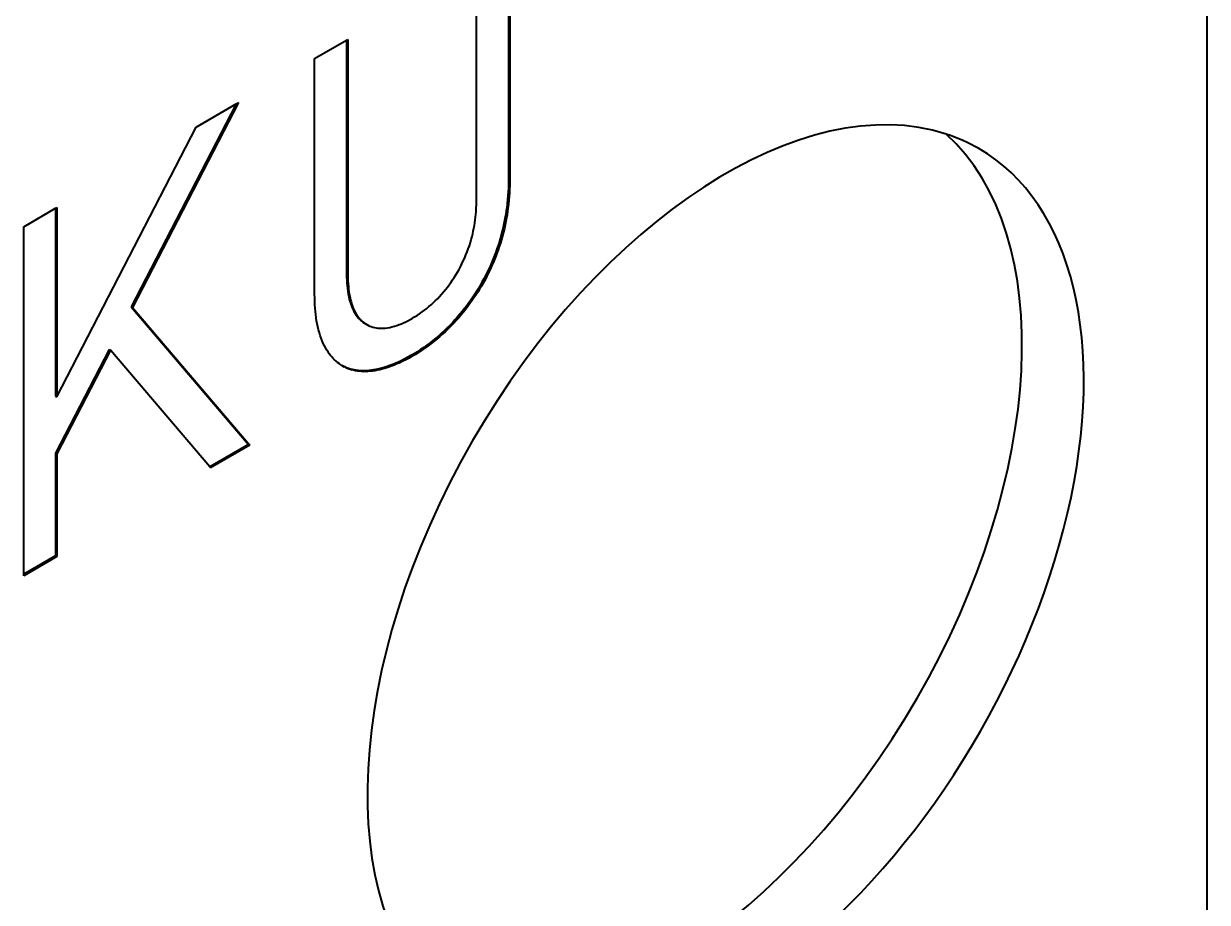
# Model space of a CAD drawing. Header units: millimetres. Extents: x 15 to 292, y 5 to 205.
# Drawn here: x 220.65 to 227.43, y 92.61 to 97.63 of the extents above; entities that cross this region are included whole.
import ezdxf

# ---------------------------------------------------------------- set-up
doc = ezdxf.new("R2010")
doc.units = ezdxf.units.MM
doc.layers.add('Geometries', color=7, linetype='Continuous')

msp = doc.modelspace()

# ---------------------------------------------------------------- linework, layer by layer
at = {"layer": 'Geometries', "linetype": 'Continuous', "lineweight": 40}
for p, q in [((227.4271, 86.1206), (227.4271, 99.5928)), ((223.4266, 98.075), (223.4266, 96.7338)), ((223.4337, 98.0791), (223.4337, 96.7297)), ((223.2434, 96.6199), (223.2434, 97.9692)), ((222.317, 97.4343), (222.5002, 97.5401)), ((222.5002, 97.5401), (222.5072, 97.5442)), ((222.5002, 97.5401), (222.5002, 96.1989)), ((222.5072, 97.5442), (222.5072, 96.1948)), ((222.317, 96.085), (222.317, 97.4343)), ((221.8686, 97.1754), (221.2669, 96.0147)), ((221.8817, 97.183), (221.274, 96.0106)), ((221.6396, 97.0432), (221.8686, 97.1754)), ((221.8686, 97.1754), (221.8817, 97.183)), ((220.8416, 95.4985), (221.6396, 97.0432)), ((223.4259, 96.6925), (223.4249, 96.6716)), ((223.4264, 96.7133), (223.4259, 96.6925)), ((223.4259, 96.6925), (223.4329, 96.6884)), ((223.4266, 96.7338), (223.4264, 96.7133)), ((223.4264, 96.7133), (223.4335, 96.7092)), ((223.4266, 96.7338), (223.4337, 96.7297)), ((223.4335, 96.7092), (223.4329, 96.6884)), ((223.4337, 96.7297), (223.4335, 96.7092)), ((223.4217, 96.6275), (223.4194, 96.6043)), ((223.4236, 96.6504), (223.4217, 96.6275)), ((223.4217, 96.6275), (223.4288, 96.6234)), ((223.4249, 96.6716), (223.4236, 96.6504)), ((223.4236, 96.6504), (223.4307, 96.6464)), ((223.4249, 96.6716), (223.432, 96.6675)), ((223.4288, 96.6234), (223.4265, 96.6002)), ((223.4307, 96.6464), (223.4288, 96.6234)), ((223.432, 96.6675), (223.4307, 96.6464)), ((223.4329, 96.6884), (223.432, 96.6675)), ((220.6514, 96.4727), (220.8345, 96.5784)), ((220.8345, 96.5784), (220.8416, 96.5825)), ((220.8345, 96.5784), (220.8345, 95.5026)), ((220.8416, 96.5825), (220.8416, 95.4985)), ((223.2399, 96.543), (223.2412, 96.5585)), ((223.2412, 96.5585), (223.2425, 96.5792)), ((223.2425, 96.5792), (223.2432, 96.5997)), ((223.2432, 96.5997), (223.2434, 96.6199)), ((223.4141, 96.5631), (223.4113, 96.5452)), ((223.4165, 96.5809), (223.4141, 96.5631)), ((223.4141, 96.5631), (223.4211, 96.559)), ((223.4194, 96.6043), (223.4165, 96.5809)), ((223.4165, 96.5809), (223.4236, 96.5768)), ((223.4211, 96.559), (223.4183, 96.5412)), ((223.4194, 96.6043), (223.4265, 96.6002)), ((223.4236, 96.5768), (223.4211, 96.559)), ((223.4265, 96.6002), (223.4236, 96.5768)), ((223.2315, 96.4797), (223.2341, 96.4954)), ((223.2341, 96.4954), (223.2363, 96.5114)), ((223.2363, 96.5114), (223.2383, 96.5272)), ((223.2383, 96.5272), (223.2399, 96.543)), ((223.4006, 96.4884), (223.3959, 96.4675)), ((223.4048, 96.5092), (223.4006, 96.4884)), ((223.4006, 96.4884), (223.4076, 96.4843)), ((223.4082, 96.5272), (223.4048, 96.5092)), ((223.4048, 96.5092), (223.4119, 96.5051)), ((223.4119, 96.5051), (223.4076, 96.4843)), ((223.4113, 96.5452), (223.4082, 96.5272)), ((223.4082, 96.5272), (223.4153, 96.5232)), ((223.4113, 96.5452), (223.4183, 96.5412)), ((223.4153, 96.5232), (223.4119, 96.5051)), ((223.4183, 96.5412), (223.4153, 96.5232)), ((220.6514, 94.484), (220.6514, 96.4727)), ((223.2179, 96.4158), (223.2218, 96.4319)), ((223.2218, 96.4319), (223.2254, 96.448)), ((223.2254, 96.448), (223.2286, 96.4639)), ((223.2286, 96.4639), (223.2315, 96.4797)), ((223.3853, 96.4255), (223.3794, 96.4043)), ((223.3908, 96.4465), (223.3853, 96.4255)), ((223.3853, 96.4255), (223.3924, 96.4214)), ((223.3924, 96.4214), (223.3864, 96.4003)), ((223.3959, 96.4675), (223.3908, 96.4465)), ((223.3908, 96.4465), (223.3979, 96.4424)), ((223.3979, 96.4424), (223.3924, 96.4214)), ((223.3959, 96.4675), (223.403, 96.4634)), ((223.403, 96.4634), (223.3979, 96.4424)), ((223.4076, 96.4843), (223.403, 96.4634)), ((223.1967, 96.3463), (223.2028, 96.3641)), ((223.2028, 96.3641), (223.2084, 96.3819)), ((223.2084, 96.3819), (223.2136, 96.3997)), ((223.2136, 96.3997), (223.2179, 96.4158)), ((223.3669, 96.3643), (223.3605, 96.3453)), ((223.373, 96.3832), (223.3669, 96.3643)), ((223.3669, 96.3643), (223.374, 96.3602)), ((223.374, 96.3602), (223.3676, 96.3412)), ((223.3794, 96.4043), (223.373, 96.3832)), ((223.373, 96.3832), (223.3801, 96.3791)), ((223.3801, 96.3791), (223.374, 96.3602)), ((223.3794, 96.4043), (223.3864, 96.4003)), ((223.3864, 96.4003), (223.3801, 96.3791)), ((223.1682, 96.2766), (223.176, 96.2938)), ((223.176, 96.2938), (223.1833, 96.3111)), ((223.1833, 96.3111), (223.1901, 96.3284)), ((223.1901, 96.3284), (223.1967, 96.3463)), ((223.3391, 96.2886), (223.3313, 96.2697)), ((223.3462, 96.2845), (223.3383, 96.2656)), ((223.3466, 96.3075), (223.3391, 96.2886)), ((223.3391, 96.2886), (223.3462, 96.2845)), ((223.3537, 96.3034), (223.3462, 96.2845)), ((223.3537, 96.3264), (223.3466, 96.3075)), ((223.3466, 96.3075), (223.3537, 96.3034)), ((223.3605, 96.3453), (223.3537, 96.3264)), ((223.3537, 96.3264), (223.3608, 96.3223)), ((223.3608, 96.3223), (223.3537, 96.3034)), ((223.3605, 96.3453), (223.3676, 96.3412)), ((223.3676, 96.3412), (223.3608, 96.3223)), ((223.1349, 96.2126), (223.1436, 96.228)), ((223.1436, 96.228), (223.152, 96.2437)), ((223.152, 96.2437), (223.16, 96.2595)), ((223.16, 96.2595), (223.1682, 96.2766)), ((223.3145, 96.2322), (223.3051, 96.2126)), ((223.3216, 96.2281), (223.3122, 96.2085)), ((223.3231, 96.2509), (223.3145, 96.2322)), ((223.3145, 96.2322), (223.3216, 96.2281)), ((223.3301, 96.2468), (223.3216, 96.2281)), ((223.3313, 96.2697), (223.3231, 96.2509)), ((223.3231, 96.2509), (223.3301, 96.2468)), ((223.3383, 96.2656), (223.3301, 96.2468)), ((223.3313, 96.2697), (223.3383, 96.2656)), ((222.5002, 96.1989), (222.5072, 96.1948)), ((222.5002, 96.1989), (222.5003, 96.1827)), ((222.5003, 96.1827), (222.5008, 96.1666)), ((222.5003, 96.1827), (222.5074, 96.1786)), ((222.5008, 96.1666), (222.5016, 96.1507)), ((222.5008, 96.1666), (222.5079, 96.1625)), ((222.5016, 96.1507), (222.5087, 96.1466)), ((222.5016, 96.1507), (222.5028, 96.1351)), ((222.5072, 96.1948), (222.5074, 96.1786)), ((222.5074, 96.1786), (222.5079, 96.1625)), ((222.5079, 96.1625), (222.5087, 96.1466)), ((223.0874, 96.1403), (223.0973, 96.154)), ((223.0973, 96.154), (223.107, 96.168)), ((223.107, 96.168), (223.1164, 96.1823)), ((223.1164, 96.1823), (223.1258, 96.1973)), ((223.1258, 96.1973), (223.1349, 96.2126)), ((223.2748, 96.1547), (223.2648, 96.1372)), ((223.2818, 96.1506), (223.2719, 96.1331)), ((223.2853, 96.1738), (223.2748, 96.1547)), ((223.2748, 96.1547), (223.2818, 96.1506)), ((223.2923, 96.1697), (223.2818, 96.1506)), ((223.2954, 96.1932), (223.2853, 96.1738)), ((223.2853, 96.1738), (223.2923, 96.1697)), ((223.3024, 96.1891), (223.2923, 96.1697)), ((223.3051, 96.2126), (223.2954, 96.1932)), ((223.2954, 96.1932), (223.3024, 96.1891)), ((223.3122, 96.2085), (223.3024, 96.1891)), ((223.3051, 96.2126), (223.3122, 96.2085)), ((222.3172, 96.0652), (222.317, 96.085)), ((222.5028, 96.1351), (222.5099, 96.131)), ((222.5028, 96.1351), (222.5044, 96.1197)), ((222.5044, 96.1197), (222.5066, 96.103)), ((222.5044, 96.1197), (222.5115, 96.1156)), ((222.5066, 96.103), (222.5137, 96.0989)), ((222.5066, 96.103), (222.5093, 96.0866)), ((222.5087, 96.1466), (222.5099, 96.131)), ((222.5093, 96.0866), (222.5125, 96.0707)), ((222.5093, 96.0866), (222.5163, 96.0825)), ((222.5099, 96.131), (222.5115, 96.1156)), ((222.5115, 96.1156), (222.5137, 96.0989)), ((222.5137, 96.0989), (222.5163, 96.0825)), ((222.5163, 96.0825), (222.5195, 96.0666)), ((223.0317, 96.0734), (223.0436, 96.0864)), ((223.0436, 96.0864), (223.0553, 96.0999)), ((223.0553, 96.0999), (223.0668, 96.1137)), ((223.0668, 96.1137), (223.0772, 96.1268)), ((223.0772, 96.1268), (223.0874, 96.1403)), ((223.2332, 96.0859), (223.2221, 96.0693)), ((223.2403, 96.0818), (223.2292, 96.0652)), ((223.244, 96.1028), (223.2332, 96.0859)), ((223.2332, 96.0859), (223.2403, 96.0818)), ((223.2511, 96.0987), (223.2403, 96.0818)), ((223.2545, 96.1199), (223.244, 96.1028)), ((223.244, 96.1028), (223.2511, 96.0987)), ((223.2616, 96.1158), (223.2511, 96.0987)), ((223.2648, 96.1372), (223.2545, 96.1199)), ((223.2545, 96.1199), (223.2616, 96.1158)), ((223.2719, 96.1331), (223.2616, 96.1158)), ((223.2648, 96.1372), (223.2719, 96.1331)), ((221.2669, 96.0147), (221.9389, 95.2273)), ((221.2669, 96.0147), (221.274, 96.0106)), ((222.3177, 96.0457), (222.3172, 96.0652)), ((222.3186, 96.0263), (222.3177, 96.0457)), ((222.3198, 96.0072), (222.3186, 96.0263)), ((222.5125, 96.0707), (222.5195, 96.0666)), ((222.5125, 96.0707), (222.5152, 96.059)), ((222.5152, 96.059), (222.5223, 96.0549)), ((222.5152, 96.059), (222.5182, 96.0476)), ((222.5182, 96.0476), (222.5216, 96.0364)), ((222.5182, 96.0476), (222.5253, 96.0435)), ((222.5195, 96.0666), (222.5223, 96.0549)), ((222.5216, 96.0364), (222.5253, 96.0256)), ((222.5216, 96.0364), (222.5287, 96.0324)), ((222.5223, 96.0549), (222.5253, 96.0435)), ((222.5253, 96.0435), (222.5287, 96.0324)), ((222.5253, 96.0256), (222.5323, 96.0215)), ((222.5253, 96.0256), (222.5295, 96.0146)), ((222.5287, 96.0324), (222.5323, 96.0215)), ((222.5295, 96.0146), (222.534, 96.004)), ((222.5295, 96.0146), (222.5365, 96.0105)), ((222.5323, 96.0215), (222.5365, 96.0105)), ((222.9585, 96.0053), (222.9709, 96.0155)), ((222.9709, 96.0155), (222.9832, 96.0261)), ((222.9832, 96.0261), (222.9953, 96.0371)), ((222.9953, 96.0371), (223.0074, 96.0486)), ((223.0074, 96.0486), (223.0196, 96.0608)), ((223.0196, 96.0608), (223.0317, 96.0734)), ((223.1874, 96.0207), (223.1746, 96.0041)), ((223.1944, 96.0166), (223.1817, 96)), ((223.1992, 96.0366), (223.1874, 96.0207)), ((223.1874, 96.0207), (223.1944, 96.0166)), ((223.2063, 96.0325), (223.1944, 96.0166)), ((223.2108, 96.0528), (223.1992, 96.0366)), ((223.1992, 96.0366), (223.2063, 96.0325)), ((223.2178, 96.0487), (223.2063, 96.0325)), ((223.2221, 96.0693), (223.2108, 96.0528)), ((223.2108, 96.0528), (223.2178, 96.0487)), ((223.2292, 96.0652), (223.2178, 96.0487)), ((223.2221, 96.0693), (223.2292, 96.0652)), ((221.274, 96.0106), (221.9459, 95.2232)), ((222.3215, 95.9885), (222.3198, 96.0072)), ((222.3235, 95.9701), (222.3215, 95.9885)), ((222.3259, 95.952), (222.3235, 95.9701)), ((222.3286, 95.9341), (222.3259, 95.952)), ((222.534, 96.004), (222.5411, 95.9999)), ((222.534, 96.004), (222.5389, 95.9937)), ((222.5365, 96.0105), (222.5411, 95.9999)), ((222.5389, 95.9937), (222.5442, 95.9839)), ((222.5389, 95.9937), (222.546, 95.9896)), ((222.5411, 95.9999), (222.546, 95.9896)), ((222.5442, 95.9839), (222.5493, 95.9754)), ((222.5442, 95.9839), (222.5513, 95.9798)), ((222.546, 95.9896), (222.5513, 95.9798)), ((222.5493, 95.9754), (222.5547, 95.9673)), ((222.5493, 95.9754), (222.5564, 95.9713)), ((222.5513, 95.9798), (222.5564, 95.9713)), ((222.5547, 95.9673), (222.5603, 95.9596)), ((222.5547, 95.9673), (222.5617, 95.9632)), ((222.5564, 95.9713), (222.5617, 95.9632)), ((222.5603, 95.9596), (222.5663, 95.9522)), ((222.5603, 95.9596), (222.5674, 95.9555)), ((222.5617, 95.9632), (222.5674, 95.9555)), ((222.5663, 95.9522), (222.5726, 95.9453)), ((222.5663, 95.9522), (222.5734, 95.9482)), ((222.5674, 95.9555), (222.5734, 95.9482)), ((222.5726, 95.9453), (222.5797, 95.9412)), ((222.5726, 95.9453), (222.5794, 95.9386)), ((222.5734, 95.9482), (222.5797, 95.9412)), ((222.8631, 95.9412), (222.8753, 95.9481)), ((222.8753, 95.9481), (222.8895, 95.9566)), ((222.8895, 95.9566), (222.9037, 95.9655)), ((222.9037, 95.9655), (222.9179, 95.975)), ((222.9179, 95.975), (222.932, 95.985)), ((222.932, 95.985), (222.9461, 95.9955)), ((222.9461, 95.9955), (222.9585, 96.0053)), ((223.1351, 95.9563), (223.1203, 95.9397)), ((223.1421, 95.9522), (223.1274, 95.9357)), ((223.1485, 95.9719), (223.1351, 95.9563)), ((223.1351, 95.9563), (223.1421, 95.9522)), ((223.1555, 95.9678), (223.1421, 95.9522)), ((223.1617, 95.9878), (223.1485, 95.9719)), ((223.1485, 95.9719), (223.1555, 95.9678)), ((223.1687, 95.9838), (223.1555, 95.9678)), ((223.1746, 96.0041), (223.1617, 95.9878)), ((223.1617, 95.9878), (223.1687, 95.9838)), ((223.1817, 96), (223.1687, 95.9838)), ((223.1746, 96.0041), (223.1817, 96)), ((222.3319, 95.9165), (222.3286, 95.9341)), ((222.3355, 95.8992), (222.3319, 95.9165)), ((222.3396, 95.8823), (222.3355, 95.8992)), ((222.3442, 95.8658), (222.3396, 95.8823)), ((222.5794, 95.9386), (222.5864, 95.9345)), ((222.5794, 95.9386), (222.5865, 95.9324)), ((222.5797, 95.9412), (222.5864, 95.9345)), ((222.5864, 95.9345), (222.5935, 95.9283)), ((222.5865, 95.9324), (222.5935, 95.9283)), ((222.5865, 95.9324), (222.5938, 95.9266)), ((222.5935, 95.9283), (222.6009, 95.9225)), ((222.5938, 95.9266), (222.6009, 95.9225)), ((222.5938, 95.9266), (222.6015, 95.9213)), ((222.6009, 95.9225), (222.6086, 95.9172)), ((222.6015, 95.9213), (222.6086, 95.9172)), ((222.6015, 95.9213), (222.6095, 95.9165)), ((222.6086, 95.9172), (222.6166, 95.9124)), ((222.6095, 95.9165), (222.6166, 95.9124)), ((222.6166, 95.9124), (222.6246, 95.9082)), ((222.6246, 95.9082), (222.6329, 95.9045)), ((222.6329, 95.9045), (222.6415, 95.9013)), ((222.6415, 95.9013), (222.6503, 95.8985)), ((222.6503, 95.8985), (222.6593, 95.8962)), ((222.6593, 95.8962), (222.6688, 95.8944)), ((222.6688, 95.8944), (222.6785, 95.8931)), ((222.6785, 95.8931), (222.6885, 95.8923)), ((222.6885, 95.8923), (222.6986, 95.892)), ((222.6986, 95.892), (222.7089, 95.8922)), ((222.7089, 95.8922), (222.7214, 95.893)), ((222.7214, 95.893), (222.734, 95.8946)), ((222.734, 95.8946), (222.7469, 95.8968)), ((222.7469, 95.8968), (222.7598, 95.8996)), ((222.7598, 95.8996), (222.7733, 95.9032)), ((222.7733, 95.9032), (222.7868, 95.9074)), ((222.7868, 95.9074), (222.8005, 95.9123)), ((222.8005, 95.9123), (222.8142, 95.9177)), ((222.8142, 95.9177), (222.8264, 95.9229)), ((222.8264, 95.9229), (222.8386, 95.9286)), ((222.8386, 95.9286), (222.8508, 95.9347)), ((222.8508, 95.9347), (222.8631, 95.9412)), ((223.0592, 95.8777), (223.0432, 95.863)), ((223.0747, 95.8925), (223.0592, 95.8777)), ((223.0592, 95.8777), (223.0663, 95.8736)), ((223.0818, 95.8885), (223.0663, 95.8736)), ((223.0901, 95.9078), (223.0747, 95.8925)), ((223.0747, 95.8925), (223.0818, 95.8885)), ((223.0972, 95.9038), (223.0818, 95.8885)), ((223.1053, 95.9236), (223.0901, 95.9078)), ((223.0901, 95.9078), (223.0972, 95.9038)), ((223.1124, 95.9195), (223.0972, 95.9038)), ((223.1203, 95.9397), (223.1053, 95.9236)), ((223.1053, 95.9236), (223.1124, 95.9195)), ((223.1274, 95.9357), (223.1124, 95.9195)), ((223.1203, 95.9397), (223.1274, 95.9357)), ((222.3492, 95.8497), (222.3442, 95.8658)), ((222.3545, 95.8344), (222.3492, 95.8497)), ((222.3603, 95.8195), (222.3545, 95.8344)), ((222.3665, 95.805), (222.3603, 95.8195)), ((222.9944, 95.8215), (222.9779, 95.8087)), ((223.0014, 95.8175), (222.985, 95.8046)), ((223.0107, 95.8349), (222.9944, 95.8215)), ((222.9944, 95.8215), (223.0014, 95.8175)), ((223.0178, 95.8308), (223.0014, 95.8175)), ((223.027, 95.8487), (223.0107, 95.8349)), ((223.0107, 95.8349), (223.0178, 95.8308)), ((223.0341, 95.8446), (223.0178, 95.8308)), ((223.0432, 95.863), (223.027, 95.8487)), ((223.027, 95.8487), (223.0341, 95.8446)), ((223.0502, 95.8589), (223.0341, 95.8446)), ((223.0432, 95.863), (223.0502, 95.8589)), ((223.0663, 95.8736), (223.0502, 95.8589)), ((221.1409, 95.7708), (220.8345, 95.1774)), ((221.148, 95.7667), (220.8416, 95.1733)), ((221.1409, 95.7708), (221.148, 95.7667)), ((221.7165, 95.0989), (221.148, 95.7667)), ((222.3732, 95.7911), (222.3665, 95.805)), ((222.3804, 95.7776), (222.3732, 95.7911)), ((222.3868, 95.7667), (222.3804, 95.7776)), ((222.3936, 95.7561), (222.3868, 95.7667)), ((222.4007, 95.7459), (222.3936, 95.7561)), ((222.4082, 95.7361), (222.4007, 95.7459)), ((222.8866, 95.7462), (222.8683, 95.7354)), ((222.8937, 95.7421), (222.8753, 95.7313)), ((222.905, 95.7576), (222.8866, 95.7462)), ((222.8866, 95.7462), (222.8937, 95.7421)), ((222.912, 95.7535), (222.8937, 95.7421)), ((222.9233, 95.7696), (222.905, 95.7576)), ((222.905, 95.7576), (222.912, 95.7535)), ((222.9303, 95.7655), (222.912, 95.7535)), ((222.9416, 95.7821), (222.9233, 95.7696)), ((222.9233, 95.7696), (222.9303, 95.7655)), ((222.9486, 95.778), (222.9303, 95.7655)), ((222.9598, 95.7951), (222.9416, 95.7821)), ((222.9416, 95.7821), (222.9486, 95.778)), ((222.9668, 95.791), (222.9486, 95.778)), ((222.9779, 95.8087), (222.9598, 95.7951)), ((222.9598, 95.7951), (222.9668, 95.791)), ((222.985, 95.8046), (222.9668, 95.791)), ((222.9779, 95.8087), (222.985, 95.8046)), ((222.4156, 95.7273), (222.4082, 95.7361)), ((222.4233, 95.7188), (222.4156, 95.7273)), ((222.4313, 95.7107), (222.4233, 95.7188)), ((222.4396, 95.7031), (222.4313, 95.7107)), ((222.4482, 95.6959), (222.4396, 95.7031)), ((222.4571, 95.6891), (222.4482, 95.6959)), ((222.4663, 95.6829), (222.4571, 95.6891)), ((222.4729, 95.6788), (222.4663, 95.6829)), ((222.4757, 95.677), (222.4729, 95.6788)), ((222.4789, 95.6755), (222.4729, 95.6788)), ((222.4859, 95.6714), (222.4757, 95.677)), ((222.4894, 95.6704), (222.4789, 95.6755)), ((222.4789, 95.6755), (222.4859, 95.6714)), ((222.7483, 95.6781), (222.732, 95.6724)), ((222.7553, 95.6741), (222.7391, 95.6683)), ((222.7646, 95.6844), (222.7483, 95.6781)), ((222.7483, 95.6781), (222.7553, 95.6741)), ((222.7717, 95.6804), (222.7553, 95.6741)), ((222.7811, 95.6913), (222.7646, 95.6844)), ((222.7646, 95.6844), (222.7717, 95.6804)), ((222.7882, 95.6872), (222.7717, 95.6804)), ((222.7976, 95.6986), (222.7811, 95.6913)), ((222.7811, 95.6913), (222.7882, 95.6872)), ((222.8046, 95.6945), (222.7882, 95.6872)), ((222.8152, 95.707), (222.7976, 95.6986)), ((222.7976, 95.6986), (222.8046, 95.6945)), ((222.8223, 95.7029), (222.8046, 95.6945)), ((222.8329, 95.7159), (222.8152, 95.707)), ((222.8152, 95.707), (222.8223, 95.7029)), ((222.8399, 95.7119), (222.8223, 95.7029)), ((222.8506, 95.7254), (222.8329, 95.7159)), ((222.8329, 95.7159), (222.8399, 95.7119)), ((222.8576, 95.7213), (222.8399, 95.7119)), ((222.8683, 95.7354), (222.8506, 95.7254)), ((222.8506, 95.7254), (222.8576, 95.7213)), ((222.8753, 95.7313), (222.8576, 95.7213)), ((222.8683, 95.7354), (222.8753, 95.7313)), ((222.4965, 95.6663), (222.4859, 95.6714)), ((222.4894, 95.6704), (222.4965, 95.6663)), ((222.5002, 95.6658), (222.4894, 95.6704)), ((222.5072, 95.6617), (222.4965, 95.6663)), ((222.5112, 95.6617), (222.5002, 95.6658)), ((222.5002, 95.6658), (222.5072, 95.6617)), ((222.5183, 95.6577), (222.5072, 95.6617)), ((222.5112, 95.6617), (222.5183, 95.6577)), ((222.522, 95.6584), (222.5112, 95.6617)), ((222.5291, 95.6543), (222.5183, 95.6577)), ((222.522, 95.6584), (222.5291, 95.6543)), ((222.533, 95.6555), (222.522, 95.6584)), ((222.5401, 95.6514), (222.5291, 95.6543)), ((222.5442, 95.6531), (222.533, 95.6555)), ((222.533, 95.6555), (222.5401, 95.6514)), ((222.5513, 95.649), (222.5401, 95.6514)), ((222.5442, 95.6531), (222.5513, 95.649)), ((222.5556, 95.6512), (222.5442, 95.6531)), ((222.5627, 95.6471), (222.5513, 95.649)), ((222.5672, 95.6497), (222.5556, 95.6512)), ((222.5556, 95.6512), (222.5627, 95.6471)), ((222.5743, 95.6457), (222.5627, 95.6471)), ((222.5791, 95.6488), (222.5672, 95.6497)), ((222.5672, 95.6497), (222.5743, 95.6457)), ((222.5861, 95.6447), (222.5743, 95.6457)), ((222.591, 95.6483), (222.5791, 95.6488)), ((222.5791, 95.6488), (222.5861, 95.6447)), ((222.5981, 95.6442), (222.5861, 95.6447)), ((222.591, 95.6483), (222.5981, 95.6442)), ((222.6032, 95.6483), (222.591, 95.6483)), ((222.6103, 95.6442), (222.5981, 95.6442)), ((222.6158, 95.6487), (222.6032, 95.6483)), ((222.6032, 95.6483), (222.6103, 95.6442)), ((222.6229, 95.6446), (222.6103, 95.6442)), ((222.6286, 95.6497), (222.6158, 95.6487)), ((222.6158, 95.6487), (222.6229, 95.6446)), ((222.6357, 95.6456), (222.6229, 95.6446)), ((222.6416, 95.6511), (222.6286, 95.6497)), ((222.6286, 95.6497), (222.6357, 95.6456)), ((222.6487, 95.647), (222.6357, 95.6456)), ((222.6547, 95.653), (222.6416, 95.6511)), ((222.6416, 95.6511), (222.6487, 95.647)), ((222.6618, 95.6489), (222.6487, 95.647)), ((222.6679, 95.6553), (222.6547, 95.653)), ((222.6547, 95.653), (222.6618, 95.6489)), ((222.675, 95.6512), (222.6618, 95.6489)), ((222.6837, 95.6587), (222.6679, 95.6553)), ((222.6679, 95.6553), (222.675, 95.6512)), ((222.6908, 95.6546), (222.675, 95.6512)), ((222.6997, 95.6626), (222.6837, 95.6587)), ((222.6837, 95.6587), (222.6908, 95.6546)), ((222.7068, 95.6586), (222.6908, 95.6546)), ((222.7158, 95.6672), (222.6997, 95.6626)), ((222.6997, 95.6626), (222.7068, 95.6586)), ((222.7229, 95.6631), (222.7068, 95.6586)), ((222.732, 95.6724), (222.7158, 95.6672)), ((222.7158, 95.6672), (222.7229, 95.6631)), ((222.7391, 95.6683), (222.7229, 95.6631)), ((222.732, 95.6724), (222.7391, 95.6683)), ((220.8345, 95.5026), (220.8416, 95.4985)), ((221.9389, 95.2273), (221.7165, 95.0989)), ((221.9459, 95.2232), (221.7211, 95.0934)), ((221.9389, 95.2273), (221.9459, 95.2232)), ((220.8345, 95.1774), (220.8345, 94.5897)), ((220.8345, 95.1774), (220.8416, 95.1733)), ((220.8416, 95.1733), (220.8416, 94.5857)), ((221.7211, 95.0934), (221.7165, 95.0989)), ((220.8345, 94.5897), (220.6514, 94.484)), ((220.8345, 94.5897), (220.8416, 94.5857)), ((220.8416, 94.5857), (220.6514, 94.4758)), ((220.6514, 94.4758), (220.6514, 94.484))]:
    msp.add_line(p, q, dxfattribs=at)
for centre, start_param, end_param in [((224.6694, 94.4081), 0.122219, 3.019374), ((224.3159, 94.6122), 3.263812, 6.160966), ((224.6694, 94.4081), 0, 0.122219), ((224.6694, 94.4081), 3.019374, 6.283185)]:
    msp.add_ellipse(centre, major_axis=(1.45, 2.5115), ratio=0.57735, start_param=start_param, end_param=end_param, dxfattribs=at)

doc.saveas('drawing.dxf')
